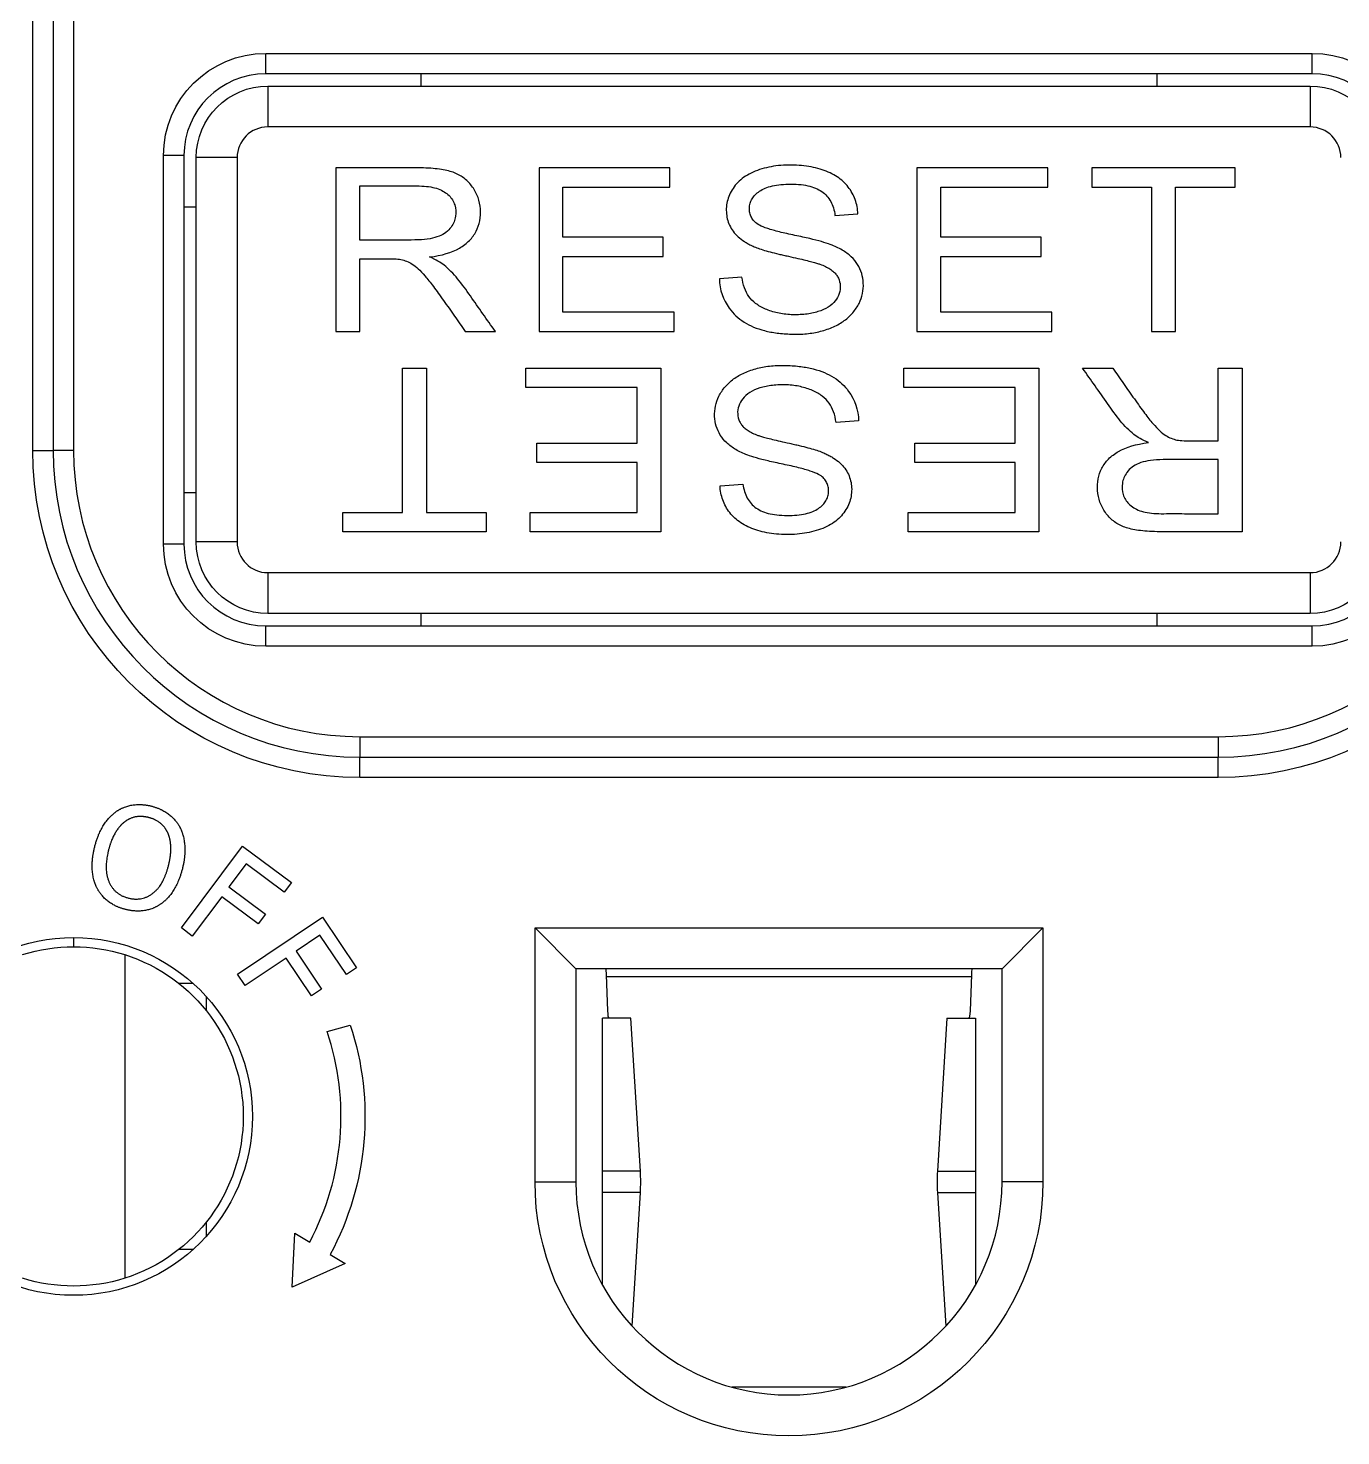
# Model space of a CAD drawing. Header units: inches. Extents: x -8 to 28.4, y -30 to 31.2.
# Drawn here: x 18.446 to 19.088, y 21.163 to 21.851 of the extents above; entities that cross this region are included whole.
import ezdxf

# ---------------------------------------------------------------- set-up
doc = ezdxf.new("R2010")
doc.units = ezdxf.units.IN
doc.header["$MEASUREMENT"] = 0
doc.layers.add('GEOMETRY', color=7, linetype='Continuous')
doc.layers.add('PSYMS', color=7, linetype='Continuous')

# ---------------------------------------------------------------- blocks, each defined once
blk = doc.blocks.new('GFRST15W')
at = {"layer": 'GEOMETRY'}
for p, q in [((0.505, 1.81575), (0.505, 2.29075)), ((0.505, 1.81575), (0.505, 2.29075)), ((0.515, 2.29075), (0.515, 1.81575)), ((0.515, 2.29075), (0.515, 1.81575)), ((0.525, 2.29075), (0.525, 1.81575)), ((0.525, 2.29075), (0.525, 1.81575)), ((0.619, 2), (0.619, 2.01)), ((0.619, 2.01), (1.131, 2.01)), ((0.619, 2), (0.619, 2.01)), ((0.619, 2.01), (1.131, 2.01)), ((1.131, 2), (1.131, 2.01)), ((1.131, 2), (1.131, 2.01)), ((1.131, 2), (0.619, 2)), ((1.131, 2), (0.619, 2)), ((0.695, 1.994), (0.695, 2)), ((1.055, 2), (1.055, 1.994)), ((0.62, 1.994), (0.62, 1.974)), ((0.62, 1.994), (1.13, 1.994)), ((1.13, 1.994), (1.13, 1.974)), ((1.13, 1.974), (0.62, 1.974)), ((0.579, 1.96), (0.569, 1.96)), ((0.569, 1.77), (0.569, 1.96)), ((0.579, 1.96), (0.569, 1.96)), ((0.569, 1.77), (0.569, 1.96)), ((0.579, 1.96), (0.579, 1.77)), ((0.579, 1.96), (0.579, 1.77)), ((0.605, 1.959), (0.585, 1.959)), ((0.585, 1.771), (0.585, 1.959)), ((0.605, 1.959), (0.605, 1.771)), ((0.65334, 1.954), (0.65334, 1.874)), ((0.81669, 1.954), (0.75271, 1.954)), ((0.75271, 1.954), (0.75271, 1.874)), ((0.81669, 1.94457), (0.81669, 1.954)), ((1.00161, 1.954), (0.93762, 1.954)), ((0.93762, 1.954), (0.93762, 1.874)), ((1.00161, 1.94457), (1.00161, 1.954)), ((1.09334, 1.954), (1.0232, 1.954)), ((1.0232, 1.954), (1.0232, 1.94457)), ((1.09334, 1.94457), (1.09334, 1.954)), ((0.66507, 1.9187), (0.66507, 1.94516)), ((0.76441, 1.92005), (0.76441, 1.94457)), ((0.76441, 1.94457), (0.81669, 1.94457)), ((0.94933, 1.92005), (0.94933, 1.94457)), ((0.94933, 1.94457), (1.00161, 1.94457)), ((1.0232, 1.94457), (1.05236, 1.94457)), ((1.05236, 1.94457), (1.05236, 1.874)), ((1.06407, 1.94457), (1.09334, 1.94457)), ((1.06407, 1.874), (1.06407, 1.94457)), ((0.579, 1.935), (0.585, 1.935)), ((0.89751, 1.93069), (0.90874, 1.93147)), ((0.81338, 1.92005), (0.76441, 1.92005)), ((0.81338, 1.91067), (0.81338, 1.92005)), ((0.9983, 1.92005), (0.94933, 1.92005)), ((0.9983, 1.91067), (0.9983, 1.92005)), ((0.66507, 1.874), (0.66507, 1.90953)), ((0.76441, 1.88343), (0.76441, 1.91067)), ((0.76441, 1.91067), (0.81338, 1.91067)), ((0.94933, 1.88343), (0.94933, 1.91067)), ((0.94933, 1.91067), (0.9983, 1.91067)), ((0.85198, 1.90058), (0.84093, 1.8997)), ((0.81875, 1.88343), (0.76441, 1.88343)), ((0.81875, 1.874), (0.81875, 1.88343)), ((1.00367, 1.88343), (0.94933, 1.88343)), ((1.00367, 1.874), (1.00367, 1.88343)), ((0.65334, 1.874), (0.66507, 1.874)), ((0.71662, 1.874), (0.73134, 1.874)), ((0.75271, 1.874), (0.81875, 1.874)), ((0.93762, 1.874), (1.00367, 1.874)), ((1.05236, 1.874), (1.06407, 1.874)), ((0.68593, 1.856), (0.69764, 1.856)), ((0.68593, 1.78543), (0.68593, 1.856)), ((0.69764, 1.856), (0.69764, 1.78543)), ((0.74633, 1.856), (0.81238, 1.856)), ((0.74633, 1.84657), (0.74633, 1.856)), ((0.81238, 1.856), (0.81238, 1.776)), ((0.93125, 1.856), (0.99729, 1.856)), ((0.93125, 1.84657), (0.93125, 1.856)), ((0.99729, 1.856), (0.99729, 1.776)), ((1.01866, 1.856), (1.03338, 1.856)), ((1.08493, 1.856), (1.09666, 1.856)), ((1.08493, 1.82047), (1.08493, 1.856)), ((1.09666, 1.856), (1.09666, 1.776)), ((0.80067, 1.84657), (0.74633, 1.84657)), ((0.80067, 1.81933), (0.80067, 1.84657)), ((0.98559, 1.84657), (0.93125, 1.84657)), ((0.98559, 1.81933), (0.98559, 1.84657)), ((0.90907, 1.8303), (0.89802, 1.82942)), ((0.7517, 1.81933), (0.80067, 1.81933)), ((0.7517, 1.80995), (0.7517, 1.81933)), ((0.93662, 1.81933), (0.98559, 1.81933)), ((0.93662, 1.80995), (0.93662, 1.81933)), ((0.505, 1.81575), (0.515, 1.81575)), ((0.505, 1.81575), (0.515, 1.81575)), ((0.525, 1.81575), (0.515, 1.81575)), ((0.525, 1.81575), (0.515, 1.81575)), ((1.08493, 1.78484), (1.08493, 1.8113)), ((0.80067, 1.80995), (0.7517, 1.80995)), ((0.80067, 1.78543), (0.80067, 1.80995)), ((0.98559, 1.80995), (0.93662, 1.80995)), ((0.98559, 1.78543), (0.98559, 1.80995)), ((0.84126, 1.79853), (0.85249, 1.79931)), ((0.585, 1.795), (0.579, 1.795)), ((0.65666, 1.78543), (0.68593, 1.78543)), ((0.65666, 1.776), (0.65666, 1.78543)), ((0.69764, 1.78543), (0.7268, 1.78543)), ((0.7268, 1.78543), (0.7268, 1.776)), ((0.74839, 1.78543), (0.80067, 1.78543)), ((0.74839, 1.776), (0.74839, 1.78543)), ((0.93331, 1.78543), (0.98559, 1.78543)), ((0.93331, 1.776), (0.93331, 1.78543)), ((0.579, 1.77), (0.569, 1.77)), ((0.579, 1.77), (0.569, 1.77)), ((0.605, 1.771), (0.585, 1.771)), ((0.7268, 1.776), (0.65666, 1.776)), ((0.81238, 1.776), (0.74839, 1.776)), ((0.99729, 1.776), (0.93331, 1.776)), ((0.62, 1.756), (0.62, 1.736)), ((0.62, 1.756), (1.13, 1.756)), ((1.13, 1.756), (1.13, 1.736)), ((1.13, 1.736), (0.62, 1.736)), ((0.695, 1.73), (0.695, 1.736)), ((1.055, 1.736), (1.055, 1.73)), ((0.619, 1.72), (0.619, 1.73)), ((0.619, 1.73), (1.131, 1.73)), ((0.619, 1.72), (0.619, 1.73)), ((0.619, 1.73), (1.131, 1.73)), ((1.131, 1.72), (1.131, 1.73)), ((1.131, 1.72), (1.131, 1.73)), ((1.131, 1.72), (0.619, 1.72)), ((1.131, 1.72), (0.619, 1.72)), ((0.665, 1.67575), (0.665, 1.66575)), ((0.665, 1.67575), (1.085, 1.67575)), ((0.665, 1.67575), (0.665, 1.66575)), ((0.665, 1.67575), (1.085, 1.67575)), ((1.085, 1.67575), (1.085, 1.66575)), ((1.085, 1.67575), (1.085, 1.66575)), ((0.665, 1.65575), (0.665, 1.66575)), ((0.665, 1.66575), (1.085, 1.66575)), ((0.665, 1.65575), (0.665, 1.66575)), ((0.665, 1.66575), (1.085, 1.66575)), ((1.085, 1.65575), (1.085, 1.66575)), ((1.085, 1.65575), (1.085, 1.66575)), ((1.085, 1.65575), (0.665, 1.65575)), ((1.085, 1.65575), (0.665, 1.65575)), ((0.57776, 1.58218), (0.60768, 1.62225)), ((0.57776, 1.58218), (0.60768, 1.62225)), ((0.60768, 1.62225), (0.63164, 1.60436)), ((0.60768, 1.62225), (0.63164, 1.60436)), ((0.60946, 1.61353), (0.60103, 1.60223)), ((0.60946, 1.61353), (0.60103, 1.60223)), ((0.6281, 1.59962), (0.60946, 1.61353)), ((0.6281, 1.59962), (0.60946, 1.61353)), ((0.60103, 1.60223), (0.61888, 1.5889)), ((0.60103, 1.60223), (0.61888, 1.5889)), ((0.63164, 1.60436), (0.6281, 1.59962)), ((0.63164, 1.60436), (0.6281, 1.59962)), ((0.59749, 1.59749), (0.58309, 1.5782)), ((0.59749, 1.59749), (0.58309, 1.5782)), ((0.61534, 1.58416), (0.59749, 1.59749)), ((0.61534, 1.58416), (0.59749, 1.59749)), ((0.60527, 1.55956), (0.64674, 1.58748)), ((0.60527, 1.55956), (0.64674, 1.58748)), ((0.61888, 1.5889), (0.61534, 1.58416)), ((0.61888, 1.5889), (0.61534, 1.58416)), ((0.64674, 1.58748), (0.66344, 1.56268)), ((0.64674, 1.58748), (0.66344, 1.56268)), ((0.58309, 1.5782), (0.57776, 1.58218)), ((0.58309, 1.5782), (0.57776, 1.58218)), ((0.64555, 1.57867), (0.63385, 1.57079)), ((0.64555, 1.57867), (0.63385, 1.57079)), ((0.65854, 1.55937), (0.64555, 1.57867)), ((0.65854, 1.55937), (0.64555, 1.57867)), ((0.77075, 1.56225), (0.75075, 1.58225)), ((0.75075, 1.58225), (0.99925, 1.58225)), ((0.75075, 1.458), (0.75075, 1.58225)), ((0.77075, 1.56225), (0.75075, 1.58225)), ((0.75075, 1.58225), (0.99925, 1.58225)), ((0.75075, 1.458), (0.75075, 1.58225)), ((0.97925, 1.56225), (0.99925, 1.58225)), ((0.97925, 1.56225), (0.99925, 1.58225)), ((0.99925, 1.58225), (0.99925, 1.458)), ((0.99925, 1.58225), (0.99925, 1.458)), ((0.63385, 1.57079), (0.6463, 1.5523)), ((0.63385, 1.57079), (0.6463, 1.5523)), ((0.55, 1.56915), (0.55, 1.41085)), ((0.62894, 1.56749), (0.60898, 1.55404)), ((0.62894, 1.56749), (0.60898, 1.55404)), ((0.64139, 1.549), (0.62894, 1.56749)), ((0.64139, 1.549), (0.62894, 1.56749)), ((0.60898, 1.55404), (0.60527, 1.55956)), ((0.60898, 1.55404), (0.60527, 1.55956)), ((0.66344, 1.56268), (0.65854, 1.55937)), ((0.66344, 1.56268), (0.65854, 1.55937)), ((0.77075, 1.56225), (0.77075, 1.458)), ((0.97925, 1.56225), (0.77075, 1.56225)), ((0.77075, 1.56225), (0.77075, 1.458)), ((0.97925, 1.56225), (0.77075, 1.56225)), ((0.78637, 1.54171), (0.78571, 1.55929)), ((0.78574, 1.55843), (0.96421, 1.55843)), ((0.96424, 1.55929), (0.96358, 1.54171)), ((0.97925, 1.458), (0.97925, 1.56225)), ((0.97925, 1.458), (0.97925, 1.56225)), ((0.58358, 1.555), (0.57661, 1.555)), ((0.6463, 1.5523), (0.64139, 1.549)), ((0.6463, 1.5523), (0.64139, 1.549)), ((0.59, 1.54161), (0.59, 1.54858)), ((0.79769, 1.538), (0.78372, 1.538)), ((0.78372, 1.46324), (0.78372, 1.538)), ((0.80231, 1.46324), (0.79769, 1.538)), ((0.95227, 1.538), (0.94764, 1.46324)), ((0.95227, 1.538), (0.96623, 1.538)), ((0.96623, 1.538), (0.96623, 1.46324)), ((0.64907, 1.53153), (0.66037, 1.5347)), ((0.64907, 1.53153), (0.66037, 1.5347)), ((0.80231, 1.46324), (0.78372, 1.46324)), ((0.78372, 1.45276), (0.78372, 1.46324)), ((0.94764, 1.46324), (0.96623, 1.46324)), ((0.96623, 1.46324), (0.96623, 1.45276)), ((0.75075, 1.458), (0.77075, 1.458)), ((0.75075, 1.458), (0.77075, 1.458)), ((0.99925, 1.458), (0.97925, 1.458)), ((0.99925, 1.458), (0.97925, 1.458)), ((0.80231, 1.45276), (0.78372, 1.45276)), ((0.78372, 1.40763), (0.78372, 1.45276)), ((0.79827, 1.38743), (0.80231, 1.45276)), ((0.94764, 1.45276), (0.96623, 1.45276)), ((0.94764, 1.45276), (0.95168, 1.38738)), ((0.96623, 1.45276), (0.96623, 1.40755)), ((0.59, 1.43142), (0.59, 1.43839)), ((0.63199, 1.40647), (0.63322, 1.43295)), ((0.63199, 1.40647), (0.63322, 1.43295)), ((0.63322, 1.43295), (0.64051, 1.42857)), ((0.63322, 1.43295), (0.64051, 1.42857)), ((0.57661, 1.425), (0.58358, 1.425)), ((0.65057, 1.42251), (0.65786, 1.41813)), ((0.65057, 1.42251), (0.65786, 1.41813)), ((0.65786, 1.41813), (0.63199, 1.40647)), ((0.65786, 1.41813), (0.63199, 1.40647)), ((0.90296, 1.35757), (0.84704, 1.35757))]:
    blk.add_line(p, q, dxfattribs=at)
blk.add_circle((0.525, 1.49), 0.0875, dxfattribs=at)
blk.add_circle((0.525, 1.49), 0.0875, dxfattribs=at)
at = {"layer": 'GEOMETRY', "extrusion": (0, 0, -1)}
for centre, radius, start, end in [((-0.619, 1.96), 0.05, 0, 90), ((-0.619, 1.96), 0.05, 0, 90), ((-1.131, 1.96), 0.05, 90, 180), ((-1.131, 1.96), 0.05, 90, 180), ((-0.62, 1.959), 0.035, 0, 90), ((-1.13, 1.959), 0.035, 90, 180), ((-0.665, 1.81575), 0.16, 270, 0), ((-0.665, 1.81575), 0.16, 270, 0), ((-1.085, 1.81575), 0.16, 180, 270), ((-1.085, 1.81575), 0.16, 180, 270), ((-0.619, 1.77), 0.05, 270, 0), ((-0.619, 1.77), 0.05, 270, 0), ((-0.62, 1.771), 0.035, 270, 0), ((-1.13, 1.771), 0.035, 180, 270), ((-1.131, 1.77), 0.05, 180, 270), ((-1.131, 1.77), 0.05, 180, 270), ((-0.525, 1.49), 0.083, 72.47002, 107.52998), ((-0.525, 1.49), 0.083, 107.52998, 252.47002), ((-0.525, 1.49), 0.14256, 161.72692, 208.25576), ((-0.525, 1.49), 0.14256, 161.72692, 208.25576), ((-0.875, 1.458), 0.12425, 180, 0), ((-0.875, 1.458), 0.12425, 180, 0), ((-0.525, 1.49), 0.083, 252.47002, 287.52998)]:
    blk.add_arc(centre, radius, start, end, dxfattribs=at)
at = {"layer": 'GEOMETRY'}
for centre, radius, start, end in [((0.619, 1.96), 0.04, 90, 180), ((0.619, 1.96), 0.04, 90, 180), ((1.131, 1.96), 0.04, 0, 90), ((1.131, 1.96), 0.04, 0, 90), ((0.62, 1.959), 0.015, 90, 180), ((1.13, 1.959), 0.015, 0, 90), ((0.665, 1.81575), 0.15, 180, 270), ((0.665, 1.81575), 0.15, 180, 270), ((0.665, 1.81575), 0.14, 180, 270), ((0.665, 1.81575), 0.14, 180, 270), ((1.085, 1.81575), 0.15, 270, 0), ((1.085, 1.81575), 0.14, 270, 0), ((1.085, 1.81575), 0.15, 270, 0), ((1.085, 1.81575), 0.14, 270, 0), ((0.619, 1.77), 0.04, 180, 270), ((0.619, 1.77), 0.04, 180, 270), ((0.62, 1.771), 0.015, 180, 270), ((1.13, 1.771), 0.015, 270, 0), ((1.131, 1.77), 0.04, 270, 0), ((1.131, 1.77), 0.04, 270, 0), ((0.525, 1.49), 0.13083, 331.99331, 18.50597), ((0.525, 1.49), 0.13083, 331.99331, 18.50597), ((0.875, 1.458), 0.10425, 180, 0), ((0.875, 1.458), 0.10425, 180, 0)]:
    blk.add_arc(centre, radius, start, end, dxfattribs=at)
for centre, major_axis, ratio, start_param, end_param in [((0.78504, 1.558), (0, 0.005), 0.139173, 4.974188, 5.728374), ((0.96491, 1.558), (0, -0.005), 0.139173, 3.696404, 4.45059), ((0.71929, 1.458), (0, 0.084), 0.990268, 4.64997, 4.774808), ((1.03066, 1.458), (0, -0.084), 0.990268, 4.64997, 4.774808)]:
    blk.add_ellipse(centre, major_axis=major_axis, ratio=ratio, start_param=start_param, end_param=end_param, dxfattribs=at)
at = {"layer": 'GEOMETRY', "extrusion": (0, 0, -1)}
for centre, start_param, end_param in [((0.78704, 1.543), 0, 1.308997), ((0.96291, 1.543), 4.974188, 6.283185)]:
    blk.add_ellipse(centre, major_axis=(0, -0.005), ratio=0.139173, start_param=start_param, end_param=end_param, dxfattribs=at)
at = {"layer": 'GEOMETRY'}
for points, knots in [([(0.69917, 1.91041), (0.70513, 1.91114), (0.71244, 1.91328), (0.71889, 1.91831), (0.72218, 1.92285), (0.72397, 1.92797), (0.72427, 1.93395), (0.72313, 1.93955), (0.72037, 1.94477), (0.71643, 1.94898), (0.71236, 1.95131), (0.70853, 1.95253), (0.70384, 1.95347), (0.69804, 1.95398), (0.69092, 1.954), (0.68376, 1.954), (0.67482, 1.954), (0.66408, 1.954), (0.65692, 1.954), (0.65334, 1.954)], [0, 0, 0, 0, 0.125, 0.1875, 0.25, 0.3125, 0.375, 0.4375, 0.5, 0.5625, 0.625, 0.65625, 0.6875, 0.75, 0.78125, 0.8125, 0.875, 0.9375, 1, 1, 1, 1]), ([(0.90874, 1.93147), (0.90863, 1.93393), (0.90775, 1.93856), (0.9043, 1.94484), (0.89891, 1.94986), (0.89146, 1.95334), (0.88403, 1.95494), (0.87747, 1.95541), (0.87049, 1.95534), (0.86264, 1.95408), (0.85423, 1.95076), (0.84934, 1.94657), (0.84659, 1.9424), (0.84518, 1.93921), (0.84439, 1.93588), (0.8442, 1.93117), (0.84526, 1.92684), (0.8476, 1.92293), (0.85002, 1.92027), (0.85257, 1.91832), (0.85496, 1.91689), (0.85684, 1.91589), (0.85913, 1.91492), (0.86309, 1.91357), (0.86763, 1.91236), (0.87227, 1.91129), (0.87564, 1.91056), (0.87942, 1.90971), (0.88323, 1.90881), (0.88629, 1.90803), (0.88866, 1.90737), (0.8907, 1.90669), (0.89289, 1.90578), (0.89512, 1.90455), (0.8969, 1.90319), (0.89823, 1.90171), (0.89954, 1.89955), (0.90033, 1.89646), (0.89985, 1.89242), (0.89787, 1.88883), (0.89445, 1.88574), (0.88936, 1.88351), (0.88422, 1.88243), (0.8797, 1.88211), (0.87486, 1.88213), (0.86935, 1.88283), (0.86324, 1.88481), (0.85844, 1.88759), (0.85519, 1.89095), (0.85305, 1.89518), (0.85223, 1.89868), (0.85198, 1.90058)], [0, 0, 0, 0, 0.03125, 0.0625, 0.09375, 0.125, 0.15625, 0.171875, 0.1875, 0.21875, 0.25, 0.28125, 0.296875, 0.3125, 0.328125, 0.34375, 0.375, 0.390625, 0.40625, 0.421875, 0.429688, 0.4375, 0.445312, 0.453125, 0.46875, 0.472656, 0.476562, 0.484375, 0.492188, 0.5, 0.507812, 0.515625, 0.53125, 0.546875, 0.5625, 0.578125, 0.59375, 0.625, 0.65625, 0.6875, 0.71875, 0.75, 0.78125, 0.796875, 0.8125, 0.84375, 0.875, 0.90625, 0.9375, 0.96875, 1, 1, 1, 1]), ([(0.66507, 1.94516), (0.66844, 1.94516), (0.67517, 1.94516), (0.6836, 1.94516), (0.69031, 1.94515), (0.69713, 1.9452), (0.70385, 1.94405), (0.70909, 1.94059), (0.71188, 1.93606), (0.71233, 1.9302), (0.71087, 1.92665), (0.70967, 1.925)], [0, 0, 0, 0, 0.125, 0.25, 0.3125, 0.375, 0.5, 0.625, 0.75, 0.875, 1, 1, 1, 1]), ([(0.8458, 1.88532), (0.84774, 1.88264), (0.85258, 1.87814), (0.86091, 1.87464), (0.86911, 1.87309), (0.87607, 1.87255), (0.88374, 1.87268), (0.89055, 1.87387), (0.89691, 1.87608), (0.90226, 1.87914), (0.90645, 1.88301), (0.90949, 1.88768), (0.91119, 1.89246), (0.91157, 1.89764), (0.91076, 1.90247), (0.90879, 1.90679), (0.90562, 1.91063), (0.90194, 1.91335), (0.8983, 1.91527), (0.89544, 1.91653), (0.89116, 1.91789), (0.88636, 1.91912), (0.88178, 1.92017), (0.87795, 1.92098), (0.87383, 1.92183), (0.86911, 1.92294), (0.86429, 1.92431), (0.86028, 1.92594), (0.85825, 1.9275), (0.85678, 1.92931), (0.85587, 1.93136), (0.85551, 1.93368), (0.85572, 1.93612), (0.8568, 1.93904), (0.85959, 1.94235), (0.86448, 1.94478), (0.86984, 1.94577), (0.8746, 1.9461), (0.87988, 1.94598), (0.88424, 1.94533), (0.88802, 1.94417), (0.89216, 1.94193), (0.8958, 1.93787), (0.8972, 1.9333), (0.89751, 1.93069)], [0, 0, 0, 0, 0.0625, 0.125, 0.15625, 0.1875, 0.21875, 0.25, 0.28125, 0.3125, 0.34375, 0.375, 0.40625, 0.4375, 0.46875, 0.5, 0.53125, 0.5625, 0.578125, 0.59375, 0.609375, 0.625, 0.632812, 0.640625, 0.648438, 0.65625, 0.671875, 0.6875, 0.703125, 0.71875, 0.734375, 0.75, 0.765625, 0.78125, 0.8125, 0.84375, 0.859375, 0.875, 0.890625, 0.90625, 0.921875, 0.9375, 0.96875, 1, 1, 1, 1]), ([(0.70967, 1.925), (0.70829, 1.92304), (0.70537, 1.92083), (0.69962, 1.91926), (0.69382, 1.91866), (0.68655, 1.91871), (0.67941, 1.91869), (0.67224, 1.9187), (0.66746, 1.9187), (0.66507, 1.9187)], [0, 0, 0, 0, 0.25, 0.375, 0.5, 0.625, 0.75, 0.875, 1, 1, 1, 1]), ([(0.68518, 1.90914), (0.68611, 1.90894), (0.68797, 1.90835), (0.69064, 1.90707), (0.69357, 1.90483), (0.69681, 1.90136), (0.70019, 1.89713), (0.70339, 1.89281), (0.70692, 1.88779), (0.71133, 1.88152), (0.71486, 1.87651), (0.71662, 1.874)], [0, 0, 0, 0, 0.125, 0.25, 0.375, 0.5, 0.625, 0.6875, 0.75, 0.875, 1, 1, 1, 1]), ([(0.73134, 1.874), (0.72726, 1.87977), (0.72118, 1.88839), (0.71299, 1.90006), (0.70854, 1.9045), (0.70623, 1.90642)], [0, 0, 0, 0, 0.5, 0.75, 1, 1, 1, 1]), ([(0.85249, 1.79931), (0.8528, 1.7967), (0.8542, 1.79213), (0.85784, 1.78807), (0.86198, 1.78583), (0.86576, 1.78467), (0.87012, 1.78402), (0.8754, 1.7839), (0.88016, 1.78423), (0.88552, 1.78522), (0.89041, 1.78765), (0.8932, 1.79096), (0.89428, 1.79388), (0.89449, 1.79632), (0.89413, 1.79864), (0.89322, 1.80069), (0.89175, 1.8025), (0.88972, 1.80406), (0.88571, 1.80569), (0.88089, 1.80706), (0.87617, 1.80817), (0.87205, 1.80902), (0.86822, 1.80983), (0.86364, 1.81088), (0.85884, 1.81211), (0.85456, 1.81347), (0.8517, 1.81473), (0.84806, 1.81665), (0.84438, 1.81937), (0.84121, 1.82321), (0.83924, 1.82753), (0.83843, 1.83236), (0.83881, 1.83754), (0.84051, 1.84232), (0.84355, 1.84699), (0.84774, 1.85086), (0.85309, 1.85392), (0.85945, 1.85613), (0.86626, 1.85732), (0.87393, 1.85745), (0.88089, 1.85691), (0.88909, 1.85536), (0.89742, 1.85186), (0.90226, 1.84736), (0.9042, 1.84468)], [0, 0, 0, 0, 0.03125, 0.0625, 0.078125, 0.09375, 0.109375, 0.125, 0.140625, 0.15625, 0.1875, 0.21875, 0.234375, 0.25, 0.265625, 0.28125, 0.296875, 0.3125, 0.328125, 0.34375, 0.351562, 0.359375, 0.367188, 0.375, 0.390625, 0.40625, 0.421875, 0.4375, 0.46875, 0.5, 0.53125, 0.5625, 0.59375, 0.625, 0.65625, 0.6875, 0.71875, 0.75, 0.78125, 0.8125, 0.84375, 0.875, 0.9375, 1, 1, 1, 1]), ([(1.04377, 1.82358), (1.04146, 1.8255), (1.03701, 1.82994), (1.02882, 1.84161), (1.02274, 1.85023), (1.01866, 1.856)], [0, 0, 0, 0, 0.25, 0.5, 1, 1, 1, 1]), ([(1.03338, 1.856), (1.03514, 1.85349), (1.03867, 1.84848), (1.04308, 1.84221), (1.04661, 1.83719), (1.04981, 1.83287), (1.05319, 1.82864), (1.05643, 1.82517), (1.05936, 1.82293), (1.06203, 1.82165), (1.06389, 1.82106), (1.06482, 1.82086)], [0, 0, 0, 0, 0.125, 0.25, 0.3125, 0.375, 0.5, 0.625, 0.75, 0.875, 1, 1, 1, 1]), ([(0.89802, 1.82942), (0.89777, 1.83132), (0.89695, 1.83482), (0.89481, 1.83905), (0.89156, 1.84241), (0.88676, 1.84519), (0.88065, 1.84717), (0.87514, 1.84787), (0.8703, 1.84789), (0.86578, 1.84757), (0.86064, 1.84649), (0.85555, 1.84426), (0.85213, 1.84117), (0.85015, 1.83758), (0.84967, 1.83354), (0.85046, 1.83045), (0.85177, 1.82829), (0.8531, 1.82681), (0.85488, 1.82545), (0.85711, 1.82422), (0.8593, 1.82331), (0.86134, 1.82263), (0.86371, 1.82197), (0.86677, 1.82119), (0.87058, 1.82029), (0.87436, 1.81944), (0.87773, 1.81871), (0.88237, 1.81764), (0.88691, 1.81643), (0.89087, 1.81508), (0.89316, 1.81411), (0.89504, 1.81311), (0.89743, 1.81168), (0.89998, 1.80973), (0.9024, 1.80707), (0.90474, 1.80316), (0.9058, 1.79883), (0.90561, 1.79412), (0.90482, 1.79079), (0.90341, 1.7876), (0.90066, 1.78343), (0.89577, 1.77924), (0.88736, 1.77592), (0.87951, 1.77466), (0.87253, 1.77459), (0.86597, 1.77506), (0.85854, 1.77666), (0.85109, 1.78014), (0.8457, 1.78516), (0.84225, 1.79144), (0.84137, 1.79607), (0.84126, 1.79853)], [0, 0, 0, 0, 0.03125, 0.0625, 0.09375, 0.125, 0.15625, 0.1875, 0.203125, 0.21875, 0.25, 0.28125, 0.3125, 0.34375, 0.375, 0.40625, 0.421875, 0.4375, 0.453125, 0.46875, 0.484375, 0.492188, 0.5, 0.507812, 0.515625, 0.523438, 0.527344, 0.53125, 0.546875, 0.554688, 0.5625, 0.570312, 0.578125, 0.59375, 0.609375, 0.625, 0.65625, 0.671875, 0.6875, 0.703125, 0.71875, 0.75, 0.78125, 0.8125, 0.828125, 0.84375, 0.875, 0.90625, 0.9375, 0.96875, 1, 1, 1, 1]), ([(1.09666, 1.776), (1.09308, 1.776), (1.08592, 1.776), (1.07518, 1.776), (1.06624, 1.776), (1.05908, 1.776), (1.05196, 1.77602), (1.04616, 1.77653), (1.04147, 1.77747), (1.03764, 1.77869), (1.03357, 1.78102), (1.02963, 1.78523), (1.02687, 1.79045), (1.02573, 1.79605), (1.02603, 1.80203), (1.02782, 1.80715), (1.03111, 1.81169), (1.03756, 1.81672), (1.04487, 1.81886), (1.05083, 1.81959)], [0, 0, 0, 0, 0.0625, 0.125, 0.1875, 0.21875, 0.25, 0.3125, 0.34375, 0.375, 0.4375, 0.5, 0.5625, 0.625, 0.6875, 0.75, 0.8125, 0.875, 1, 1, 1, 1]), ([(1.08493, 1.8113), (1.08254, 1.8113), (1.07776, 1.8113), (1.07059, 1.81131), (1.06345, 1.81129), (1.05618, 1.81134), (1.05038, 1.81074), (1.04463, 1.80917), (1.04171, 1.80696), (1.04033, 1.805)], [0, 0, 0, 0, 0.125, 0.25, 0.375, 0.5, 0.625, 0.75, 1, 1, 1, 1]), ([(1.04033, 1.805), (1.03913, 1.80335), (1.03767, 1.7998), (1.03812, 1.79394), (1.04091, 1.78941), (1.04615, 1.78595), (1.05287, 1.7848), (1.05969, 1.78485), (1.0664, 1.78484), (1.07483, 1.78484), (1.08156, 1.78484), (1.08493, 1.78484)], [0, 0, 0, 0, 0.125, 0.25, 0.375, 0.5, 0.625, 0.6875, 0.75, 0.875, 1, 1, 1, 1])]:
    blk.add_open_spline(points, degree=3, knots=knots, dxfattribs=at)
for points, degree in [([(0.66507, 1.90953), (0.66696, 1.90953), (0.67073, 1.90953), (0.67637, 1.90953), (0.68206, 1.90953), (0.68434, 1.90931), (0.68518, 1.90914)], 3), ([(0.70623, 1.90642), (0.70462, 1.90773), (0.70227, 1.90906), (0.69917, 1.91041)], 3), ([(0.84093, 1.8997), (0.84109, 1.89434), (0.84272, 1.88955), (0.8458, 1.88532)], 3), ([(0.9042, 1.84468), (0.90728, 1.84045), (0.90891, 1.83566), (0.90907, 1.8303)], 3), ([(1.05083, 1.81959), (1.04773, 1.82094), (1.04538, 1.82227), (1.04377, 1.82358)], 3), ([(1.06482, 1.82086), (1.06566, 1.82069), (1.06794, 1.82047), (1.07363, 1.82047), (1.07927, 1.82047), (1.08304, 1.82047), (1.08493, 1.82047)], 3), ([(0.53533, 1.62189), (0.53686, 1.62798), (0.54222, 1.63649), (0.54584, 1.63913)], 2), ([(0.53533, 1.62189), (0.53686, 1.62798), (0.54222, 1.63649), (0.54584, 1.63913)], 2), ([(0.54584, 1.63913), (0.54948, 1.64164), (0.55822, 1.643), (0.56309, 1.64178)], 2), ([(0.54584, 1.63913), (0.54948, 1.64164), (0.55822, 1.643), (0.56309, 1.64178)], 2), ([(0.56309, 1.64178), (0.56805, 1.64053), (0.57512, 1.63508), (0.57709, 1.63129)], 2), ([(0.56309, 1.64178), (0.56805, 1.64053), (0.57512, 1.63508), (0.57709, 1.63129)], 2), ([(0.5497, 1.63386), (0.54715, 1.63187), (0.54323, 1.62491), (0.54205, 1.6202)], 2), ([(0.5497, 1.63386), (0.54715, 1.63187), (0.54323, 1.62491), (0.54205, 1.6202)], 2), ([(0.56173, 1.63619), (0.55823, 1.63706), (0.55236, 1.63595), (0.5497, 1.63386)], 2), ([(0.56173, 1.63619), (0.55823, 1.63706), (0.55236, 1.63595), (0.5497, 1.63386)], 2), ([(0.5712, 1.62846), (0.5699, 1.63146), (0.56511, 1.63534), (0.56173, 1.63619)], 2), ([(0.5712, 1.62846), (0.5699, 1.63146), (0.56511, 1.63534), (0.56173, 1.63619)], 2), ([(0.57149, 1.61281), (0.57269, 1.6176), (0.57247, 1.62555), (0.5712, 1.62846)], 2), ([(0.57149, 1.61281), (0.57269, 1.6176), (0.57247, 1.62555), (0.5712, 1.62846)], 2), ([(0.57709, 1.63129), (0.57903, 1.62737), (0.57972, 1.61717), (0.57821, 1.61112)], 2), ([(0.57709, 1.63129), (0.57903, 1.62737), (0.57972, 1.61717), (0.57821, 1.61112)], 2), ([(0.53642, 1.60177), (0.53444, 1.60569), (0.53383, 1.61591), (0.53533, 1.62189)], 2), ([(0.53642, 1.60177), (0.53444, 1.60569), (0.53383, 1.61591), (0.53533, 1.62189)], 2), ([(0.54205, 1.6202), (0.53965, 1.61065), (0.54512, 1.5985), (0.55184, 1.59681)], 2), ([(0.54205, 1.6202), (0.53965, 1.61065), (0.54512, 1.5985), (0.55184, 1.59681)], 2), ([(0.55184, 1.59681), (0.55856, 1.59512), (0.56909, 1.60326), (0.57149, 1.61281)], 2), ([(0.55184, 1.59681), (0.55856, 1.59512), (0.56909, 1.60326), (0.57149, 1.61281)], 2), ([(0.57821, 1.61112), (0.57672, 1.60522), (0.57134, 1.59642), (0.5677, 1.59391)], 2), ([(0.57821, 1.61112), (0.57672, 1.60522), (0.57134, 1.59642), (0.5677, 1.59391)], 2), ([(0.5504, 1.59124), (0.54549, 1.59247), (0.53847, 1.59779), (0.53642, 1.60177)], 2), ([(0.5504, 1.59124), (0.54549, 1.59247), (0.53847, 1.59779), (0.53642, 1.60177)], 2), ([(0.5677, 1.59391), (0.56387, 1.59128), (0.55516, 1.59004), (0.5504, 1.59124)], 2), ([(0.5677, 1.59391), (0.56387, 1.59128), (0.55516, 1.59004), (0.5504, 1.59124)], 2), ([(0.525, 1.5775), (0.525, 1.57601), (0.525, 1.57451), (0.525, 1.573)], 3), ([(0.525, 1.5775), (0.525, 1.57601), (0.525, 1.57451), (0.525, 1.573)], 3)]:
    blk.add_open_spline(points, degree=degree, dxfattribs=at)

msp = doc.modelspace()

# ---------------------------------------------------------------- block references
at = {"layer": 'PSYMS'}
msp.add_blockref('GFRST15W', (17.94282, 19.82899), dxfattribs=at)

doc.saveas('drawing.dxf')
